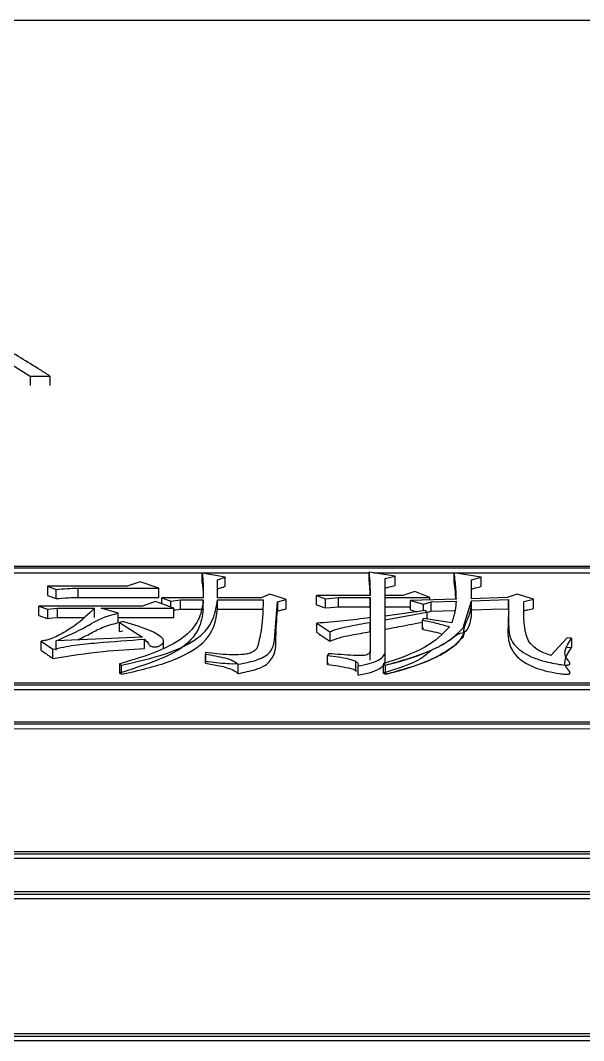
# Model space of a CAD drawing. Header units: millimetres. Extents: x 2136 to 4572, y 748 to 2471.
# Drawn here: x 2829.67 to 2835.26, y 2280.55 to 2290.67 of the extents above; entities that cross this region are included whole.
import ezdxf

# ---------------------------------------------------------------- set-up
doc = ezdxf.new("R2010")
doc.units = ezdxf.units.MM

msp = doc.modelspace()

# ---------------------------------------------------------------- linework, layer by layer
at = {"color": 7, "linetype": 'Continuous', "lineweight": 25}
for p, q in [((2846.594, 2290.672), (2809.594, 2290.674)), ((2829.475, 2287.33), (2829.77, 2287.145)), ((2829.77, 2287.145), (2829.966, 2287.145)), ((2829.966, 2287.145), (2829.966, 2287.051)), ((2844.395, 2285.256), (2822.412, 2285.256)), ((2844.345, 2285.238), (2822.462, 2285.239)), ((2828.22, 2285.193), (2833.134, 2285.193)), ((2831.706, 2285.15), (2831.479, 2285.188)), ((2831.479, 2285.096), (2831.479, 2285.188)), ((2831.63, 2285.124), (2831.706, 2285.15)), ((2831.63, 2284.943), (2831.63, 2285.124)), ((2831.63, 2285.031), (2831.63, 2285.124)), ((2831.706, 2285.058), (2831.706, 2285.15)), ((2833.393, 2285.158), (2833.134, 2285.2)), ((2833.134, 2285.107), (2833.134, 2285.2)), ((2833.178, 2285.193), (2838.629, 2285.192)), ((2833.296, 2285.135), (2833.393, 2285.158)), ((2833.296, 2284.966), (2833.296, 2285.135)), ((2833.296, 2285.134), (2833.296, 2285.135)), ((2833.393, 2285.066), (2833.393, 2285.158)), ((2834.248, 2285.15), (2833.977, 2285.192)), ((2833.977, 2285.192), (2833.977, 2285.1)), ((2834.15, 2285.123), (2834.248, 2285.15)), ((2834.15, 2284.935), (2834.15, 2285.123)), ((2834.15, 2285.123), (2834.15, 2285.123)), ((2834.248, 2285.058), (2834.248, 2285.15)), ((2829.943, 2285.058), (2829.943, 2284.966)), ((2829.943, 2285.058), (2830.029, 2285.028)), ((2830.732, 2285.058), (2829.943, 2285.058)), ((2830.029, 2284.936), (2830.029, 2285.028)), ((2830.245, 2284.947), (2830.245, 2285.039)), ((2830.245, 2285.039), (2831.046, 2285.039)), ((2830.862, 2285.104), (2830.732, 2285.058)), ((2831.046, 2285.039), (2830.862, 2285.104)), ((2831.046, 2284.947), (2831.046, 2285.039)), ((2831.63, 2284.943), (2831.63, 2285.031)), ((2833.296, 2284.966), (2833.296, 2285.043)), ((2834.15, 2284.936), (2834.15, 2285.031)), ((2830.245, 2284.947), (2831.046, 2284.947)), ((2831.078, 2284.943), (2831.165, 2284.912)), ((2831.489, 2284.943), (2831.078, 2284.943)), ((2831.078, 2284.884), (2831.078, 2284.943)), ((2831.165, 2284.912), (2831.262, 2284.923)), ((2831.262, 2284.923), (2831.489, 2284.923)), ((2831.262, 2284.831), (2831.262, 2284.923)), ((2831.489, 2284.831), (2831.489, 2284.923)), ((2832.063, 2284.943), (2831.63, 2284.943)), ((2831.63, 2284.831), (2831.63, 2284.923)), ((2831.63, 2284.923), (2832.084, 2284.923)), ((2832.149, 2284.981), (2832.063, 2284.943)), ((2832.312, 2284.927), (2832.149, 2284.981)), ((2832.225, 2284.904), (2832.312, 2284.927)), ((2832.312, 2284.835), (2832.312, 2284.927)), ((2832.614, 2284.966), (2832.701, 2284.935)), ((2833.144, 2284.966), (2832.614, 2284.966)), ((2832.614, 2284.874), (2832.614, 2284.966)), ((2832.701, 2284.935), (2832.831, 2284.947)), ((2832.701, 2284.843), (2832.701, 2284.935)), ((2832.831, 2284.947), (2833.144, 2284.947)), ((2832.831, 2284.855), (2832.831, 2284.947)), ((2833.144, 2284.947), (2833.144, 2284.748)), ((2833.144, 2284.855), (2833.144, 2284.947)), ((2833.469, 2284.966), (2833.296, 2284.966)), ((2833.296, 2284.874), (2833.296, 2284.966)), ((2833.296, 2284.947), (2833.739, 2284.947)), ((2833.296, 2284.763), (2833.296, 2284.947)), ((2833.296, 2284.855), (2833.296, 2284.947)), ((2833.588, 2285.008), (2833.469, 2284.966)), ((2833.999, 2284.931), (2833.545, 2284.916)), ((2833.545, 2284.916), (2833.675, 2284.881)), ((2833.545, 2284.824), (2833.545, 2284.916)), ((2833.739, 2284.947), (2833.588, 2285.008)), ((2833.739, 2284.922), (2833.739, 2284.947)), ((2834.069, 2284.647), (2834.15, 2284.915)), ((2834.507, 2284.946), (2834.15, 2284.935)), ((2834.15, 2284.915), (2834.518, 2284.927)), ((2834.15, 2284.824), (2834.15, 2284.915)), ((2834.15, 2284.915), (2834.15, 2284.915)), ((2834.605, 2284.981), (2834.507, 2284.946)), ((2834.518, 2284.835), (2834.518, 2284.927)), ((2834.767, 2284.931), (2834.605, 2284.981)), ((2834.67, 2284.908), (2834.767, 2284.931)), ((2834.767, 2284.839), (2834.767, 2284.931)), ((2829.856, 2284.861), (2829.943, 2284.83)), ((2830.884, 2284.861), (2829.856, 2284.861)), ((2829.856, 2284.769), (2829.856, 2284.861)), ((2829.943, 2284.83), (2830.04, 2284.842)), ((2829.943, 2284.83), (2829.943, 2284.738)), ((2830.04, 2284.842), (2830.408, 2284.842)), ((2830.04, 2284.75), (2830.04, 2284.842)), ((2830.408, 2284.75), (2830.408, 2284.842)), ((2830.473, 2284.842), (2831.197, 2284.842)), ((2830.645, 2284.791), (2830.473, 2284.842)), ((2831.013, 2284.908), (2830.884, 2284.861)), ((2831.197, 2284.842), (2831.013, 2284.908)), ((2831.165, 2284.853), (2831.165, 2284.912)), ((2831.197, 2284.75), (2831.197, 2284.842)), ((2831.262, 2284.831), (2831.489, 2284.831)), ((2831.63, 2284.831), (2832.084, 2284.831)), ((2832.225, 2284.904), (2832.225, 2284.812)), ((2832.831, 2284.855), (2833.144, 2284.855)), ((2833.144, 2284.855), (2833.144, 2284.656)), ((2833.296, 2284.855), (2833.545, 2284.855)), ((2833.696, 2284.818), (2833.296, 2284.763)), ((2833.675, 2284.881), (2833.75, 2284.904)), ((2833.675, 2284.815), (2833.675, 2284.881)), ((2833.707, 2284.802), (2833.696, 2284.818)), ((2833.75, 2284.904), (2833.999, 2284.912)), ((2833.75, 2284.812), (2833.75, 2284.904)), ((2833.75, 2284.812), (2833.988, 2284.819)), ((2834.519, 2284.859), (2834.518, 2284.859)), ((2830.04, 2284.75), (2830.304, 2284.75)), ((2830.645, 2284.699), (2830.645, 2284.791)), ((2830.645, 2284.75), (2831.197, 2284.75)), ((2833.296, 2284.724), (2833.707, 2284.802)), ((2833.296, 2284.672), (2833.296, 2284.763)), ((2833.296, 2284.413), (2833.296, 2284.724)), ((2833.296, 2284.723), (2833.296, 2284.724)), ((2833.675, 2284.74), (2833.664, 2284.724)), ((2833.664, 2284.632), (2833.664, 2284.724)), ((2833.956, 2284.696), (2833.675, 2284.74)), ((2833.707, 2284.802), (2833.707, 2284.735)), ((2834.517, 2284.755), (2834.517, 2284.662)), ((2830.689, 2284.708), (2830.656, 2284.7)), ((2830.656, 2284.7), (2830.884, 2284.554)), ((2830.656, 2284.609), (2830.656, 2284.7)), ((2830.656, 2284.609), (2830.689, 2284.617)), ((2832.615, 2284.692), (2832.744, 2284.605)), ((2832.615, 2284.601), (2832.615, 2284.692)), ((2833.144, 2284.7), (2833.144, 2284.417)), ((2833.144, 2284.609), (2833.144, 2284.7)), ((2833.296, 2284.322), (2833.296, 2284.632)), ((2833.664, 2284.632), (2833.675, 2284.648)), ((2834.069, 2284.555), (2834.086, 2284.611)), ((2829.878, 2284.422), (2829.878, 2284.514)), ((2829.878, 2284.514), (2829.996, 2284.434)), ((2830.884, 2284.554), (2830.029, 2284.518)), ((2830.029, 2284.426), (2830.029, 2284.518)), ((2830.905, 2284.442), (2830.905, 2284.534)), ((2831.094, 2284.447), (2831.094, 2284.514)), ((2832.744, 2284.605), (2832.744, 2284.514)), ((2833.144, 2284.609), (2833.144, 2284.402)), ((2835.102, 2284.546), (2834.94, 2284.373)), ((2835.146, 2284.542), (2835.102, 2284.546)), ((2835.146, 2284.542), (2835.146, 2284.45)), ((2829.996, 2284.343), (2829.996, 2284.434)), ((2833.144, 2284.326), (2833.144, 2284.417)), ((2833.296, 2284.322), (2833.296, 2284.413)), ((2835.102, 2284.454), (2835.146, 2284.45)), ((2831.511, 2284.401), (2831.511, 2284.31)), ((2831.511, 2284.294), (2831.511, 2284.385)), ((2831.511, 2284.294), (2831.511, 2284.31)), ((2832.733, 2284.389), (2832.723, 2284.373)), ((2832.723, 2284.282), (2832.723, 2284.373)), ((2833.004, 2284.22), (2833.004, 2284.311)), ((2830.656, 2284.288), (2830.656, 2284.197)), ((2830.656, 2284.288), (2830.678, 2284.276)), ((2830.678, 2284.185), (2830.678, 2284.276)), ((2831.836, 2284.193), (2831.836, 2284.284)), ((2832.723, 2284.282), (2832.733, 2284.298)), ((2833.025, 2284.177), (2833.025, 2284.268)), ((2833.274, 2284.288), (2833.274, 2284.197)), ((2833.274, 2284.288), (2833.296, 2284.276)), ((2833.296, 2284.276), (2833.296, 2284.185)), ((2830.678, 2284.185), (2830.656, 2284.197)), ((2833.296, 2284.185), (2833.274, 2284.197)), ((2822.412, 2284.081), (2844.396, 2284.08)), ((2822.412, 2284.035), (2844.396, 2284.034)), ((2822.462, 2284.1), (2844.346, 2284.099)), ((2844.346, 2283.71), (2822.363, 2283.711)), ((2844.296, 2283.691), (2822.412, 2283.691)), ((2822.412, 2283.646), (2844.296, 2283.645)), ((2822.363, 2282.404), (2844.346, 2282.404)), ((2822.413, 2282.425), (2844.296, 2282.425)), ((2822.363, 2282.36), (2844.346, 2282.359)), ((2844.396, 2282.025), (2822.413, 2282.025)), ((2822.463, 2282.004), (2844.346, 2282.003)), ((2822.463, 2281.96), (2844.346, 2281.959)), ((2822.413, 2280.594), (2844.396, 2280.593)), ((2844.346, 2280.616), (2822.463, 2280.617)), ((2822.413, 2280.551), (2844.396, 2280.55))]:
    msp.add_line(p, q, dxfattribs=at)
at = {"color": 7, "linetype": 'Continuous', "lineweight": 25, "flags": 128}
for points in [[(2829.77, 2287.145), (2829.77, 2287.122), (2829.77, 2287.098), (2829.77, 2287.051)], [(2831.197, 2284.824), (2831.214, 2284.826), (2831.238, 2284.829), (2831.262, 2284.831)], [(2832.701, 2284.843), (2832.75, 2284.847), (2832.79, 2284.851), (2832.831, 2284.855)], [(2834.15, 2284.824), (2834.25, 2284.827), (2834.35, 2284.83), (2834.518, 2284.835)], [(2829.943, 2284.738), (2829.991, 2284.744), (2830.04, 2284.75)]]:
    msp.add_lwpolyline(points, dxfattribs=at)
at = {"color": 7, "linetype": 'Continuous', "lineweight": 25}
for points, knots in [([(2829.966, 2287.145), (2829.934, 2287.166), (2829.773, 2287.266), (2829.465, 2287.456), (2829.19, 2287.62), (2829.043, 2287.707)], [0, 0, 0, 0, 0.104313, 0.521568, 1, 1, 1, 1]), ([(2831.479, 2285.188), (2831.483, 2285.141), (2831.489, 2285.06), (2831.489, 2284.978), (2831.489, 2284.943)], [0, 0, 0, 0, 0.5756678, 1, 1, 1, 1]), ([(2833.134, 2285.2), (2833.137, 2285.158), (2833.144, 2285.08), (2833.144, 2285.002), (2833.144, 2284.966)], [0, 0, 0, 0, 0.5442719, 1, 1, 1, 1]), ([(2833.977, 2285.192), (2833.983, 2285.139), (2833.993, 2285.052), (2833.997, 2284.965), (2833.999, 2284.931)], [0, 0, 0, 0, 0.617116, 1, 1, 1, 1]), ([(2830.029, 2285.028), (2830.065, 2285.031), (2830.136, 2285.038), (2830.209, 2285.039), (2830.245, 2285.039)], [0, 0, 0, 0, 0.498867, 1, 1, 1, 1]), ([(2831.479, 2285.096), (2831.482, 2285.055), (2831.487, 2285.005), (2831.488, 2284.954), (2831.488, 2284.946)], [0, 0, 0, 0, 0.82802, 1, 1, 1, 1]), ([(2831.63, 2285.031), (2831.636, 2285.034), (2831.649, 2285.038), (2831.668, 2285.045), (2831.687, 2285.051), (2831.699, 2285.056), (2831.706, 2285.058)], [0, 0, 0, 0, 0.25, 0.5, 0.75, 1, 1, 1, 1]), ([(2833.134, 2285.107), (2833.137, 2285.076), (2833.141, 2285.029), (2833.142, 2284.981), (2833.143, 2284.966)], [0, 0, 0, 0, 0.675043, 1, 1, 1, 1]), ([(2833.296, 2285.043), (2833.31, 2285.046), (2833.334, 2285.052), (2833.366, 2285.059), (2833.384, 2285.064), (2833.393, 2285.066)], [0, 0, 0, 0, 0.439881, 0.71994, 1, 1, 1, 1]), ([(2833.977, 2285.1), (2833.981, 2285.069), (2833.988, 2285.013), (2833.992, 2284.956), (2833.994, 2284.931)], [0, 0, 0, 0, 0.550115, 1, 1, 1, 1]), ([(2834.15, 2285.031), (2834.164, 2285.035), (2834.187, 2285.041), (2834.22, 2285.05), (2834.238, 2285.055), (2834.248, 2285.058)], [0, 0, 0, 0, 0.420135, 0.710067, 1, 1, 1, 1]), ([(2829.943, 2284.966), (2829.955, 2284.962), (2829.976, 2284.955), (2830.004, 2284.945), (2830.021, 2284.939), (2830.029, 2284.936)], [0, 0, 0, 0, 0.428609, 0.7143039, 1, 1, 1, 1]), ([(2830.029, 2284.936), (2830.069, 2284.94), (2830.14, 2284.946), (2830.213, 2284.947), (2830.245, 2284.947)], [0, 0, 0, 0, 0.558823, 1, 1, 1, 1]), ([(2831.489, 2284.923), (2831.481, 2284.863), (2831.463, 2284.742), (2831.332, 2284.561), (2831.045, 2284.404), (2830.787, 2284.327), (2830.656, 2284.288)], [0, 0, 0, 0, 0.244354, 0.489935, 0.74136, 1, 1, 1, 1]), ([(2830.678, 2284.276), (2830.829, 2284.31), (2831.125, 2284.378), (2831.462, 2284.538), (2831.601, 2284.732), (2831.62, 2284.86), (2831.63, 2284.923)], [0, 0, 0, 0, 0.260193, 0.511851, 0.756551, 1, 1, 1, 1]), ([(2832.084, 2284.923), (2832.08, 2284.807), (2832.076, 2284.661), (2832.036, 2284.492), (2832.021, 2284.43), (2831.966, 2284.398), (2831.92, 2284.386), (2831.846, 2284.377), (2831.704, 2284.377), (2831.588, 2284.391), (2831.511, 2284.401)], [0, 0, 0, 0, 0.489896, 0.610272, 0.706493, 0.735858, 0.765559, 0.797173, 0.865064, 1, 1, 1, 1]), ([(2834.073, 2284.601), (2834.075, 2284.615), (2834.08, 2284.643), (2834.104, 2284.721), (2834.138, 2284.773), (2834.148, 2284.853), (2834.15, 2284.897), (2834.15, 2284.911), (2834.15, 2284.915)], [0, 0, 0, 0, 0.068352, 0.139472, 0.508143, 0.851675, 0.94747, 1, 1, 1, 1]), ([(2834.518, 2284.927), (2834.518, 2284.843), (2834.518, 2284.697), (2834.527, 2284.521), (2834.635, 2284.419), (2834.727, 2284.364), (2834.855, 2284.316), (2834.982, 2284.289), (2835.076, 2284.276), (2835.109, 2284.277), (2835.118, 2284.279), (2835.123, 2284.281), (2835.127, 2284.283), (2835.131, 2284.29), (2835.127, 2284.3), (2835.113, 2284.321), (2835.08, 2284.358), (2835.075, 2284.437), (2835.118, 2284.5), (2835.146, 2284.542)], [0, 0, 0, 0, 0.249545, 0.436315, 0.501271, 0.564646, 0.626364, 0.704484, 0.733965, 0.739063, 0.743353, 0.745337, 0.747325, 0.751675, 0.763079, 0.778003, 0.812665, 0.875175, 1, 1, 1, 1]), ([(2830.408, 2284.842), (2830.347, 2284.781), (2830.255, 2284.689), (2830.083, 2284.587), (2829.976, 2284.531), (2829.898, 2284.517), (2829.878, 2284.514)], [0, 0, 0, 0, 0.493221, 0.743655, 0.934367, 1, 1, 1, 1]), ([(2831.489, 2284.831), (2831.48, 2284.764), (2831.46, 2284.629), (2831.249, 2284.384), (2830.883, 2284.269), (2830.656, 2284.197)], [0, 0, 0, 0, 0.274345, 0.550604, 1, 1, 1, 1]), ([(2830.678, 2284.185), (2830.847, 2284.224), (2831.177, 2284.3), (2831.584, 2284.527), (2831.613, 2284.717), (2831.63, 2284.831)], [0, 0, 0, 0, 0.291461, 0.571537, 1, 1, 1, 1]), ([(2831.836, 2284.284), (2831.904, 2284.297), (2832.004, 2284.317), (2832.104, 2284.362), (2832.192, 2284.441), (2832.204, 2284.629), (2832.217, 2284.794), (2832.225, 2284.904)], [0, 0, 0, 0, 0.132838, 0.196641, 0.258559, 0.505709, 1, 1, 1, 1]), ([(2831.836, 2284.193), (2831.895, 2284.205), (2831.995, 2284.224), (2832.107, 2284.27), (2832.214, 2284.378), (2832.205, 2284.566), (2832.218, 2284.727), (2832.225, 2284.812)], [0, 0, 0, 0, 0.117242, 0.195683, 0.274072, 0.616161, 1, 1, 1, 1]), ([(2832.225, 2284.812), (2832.239, 2284.816), (2832.268, 2284.824), (2832.297, 2284.831), (2832.312, 2284.835)], [0, 0, 0, 0, 0.5, 1, 1, 1, 1]), ([(2832.614, 2284.874), (2832.627, 2284.87), (2832.647, 2284.862), (2832.676, 2284.852), (2832.693, 2284.846), (2832.701, 2284.843)], [0, 0, 0, 0, 0.4286115, 0.7143059, 1, 1, 1, 1]), ([(2833.545, 2284.824), (2833.559, 2284.82), (2833.58, 2284.814), (2833.602, 2284.808), (2833.61, 2284.806)], [0, 0, 0, 0, 0.643901, 1, 1, 1, 1]), ([(2833.707, 2284.799), (2833.709, 2284.799), (2833.723, 2284.804), (2833.738, 2284.808), (2833.75, 2284.812)], [0, 0, 0, 0, 0.125351, 1, 1, 1, 1]), ([(2833.999, 2284.912), (2833.997, 2284.881), (2833.991, 2284.81), (2833.968, 2284.738), (2833.956, 2284.696)], [0, 0, 0, 0, 0.426568, 1, 1, 1, 1]), ([(2834.15, 2284.824), (2834.15, 2284.822), (2834.15, 2284.81), (2834.148, 2284.765), (2834.141, 2284.701), (2834.107, 2284.618), (2834.085, 2284.607), (2834.073, 2284.601)], [0, 0, 0, 0, 0.0144486, 0.1335513, 0.4957535, 0.7437002, 1, 1, 1, 1]), ([(2834.518, 2284.835), (2834.518, 2284.79), (2834.517, 2284.654), (2834.5, 2284.477), (2834.634, 2284.322), (2834.795, 2284.239), (2834.962, 2284.2), (2835.069, 2284.186), (2835.1, 2284.186), (2835.114, 2284.187), (2835.122, 2284.189), (2835.128, 2284.193), (2835.131, 2284.2), (2835.121, 2284.224), (2835.08, 2284.262), (2835.075, 2284.345), (2835.116, 2284.407), (2835.146, 2284.45)], [0, 0, 0, 0, 0.135472, 0.406763, 0.50628, 0.604985, 0.704283, 0.727912, 0.736946, 0.74078, 0.744655, 0.748047, 0.752351, 0.764139, 0.816594, 0.869623, 1, 1, 1, 1]), ([(2834.94, 2284.373), (2834.915, 2284.38), (2834.866, 2284.395), (2834.793, 2284.435), (2834.707, 2284.512), (2834.668, 2284.678), (2834.669, 2284.816), (2834.67, 2284.908)], [0, 0, 0, 0, 0.065694, 0.129902, 0.255713, 0.503859, 1, 1, 1, 1]), ([(2834.67, 2284.816), (2834.684, 2284.819), (2834.707, 2284.825), (2834.74, 2284.833), (2834.758, 2284.837), (2834.767, 2284.839)], [0, 0, 0, 0, 0.44, 0.72, 1, 1, 1, 1]), ([(2829.856, 2284.769), (2829.868, 2284.765), (2829.889, 2284.758), (2829.918, 2284.747), (2829.934, 2284.741), (2829.943, 2284.738)], [0, 0, 0, 0, 0.428613, 0.714306, 1, 1, 1, 1]), ([(2830.029, 2284.518), (2830.132, 2284.563), (2830.312, 2284.643), (2830.479, 2284.751), (2830.612, 2284.783), (2830.645, 2284.791)], [0, 0, 0, 0, 0.498749, 0.872406, 1, 1, 1, 1]), ([(2833.144, 2284.748), (2833.058, 2284.735), (2832.885, 2284.711), (2832.705, 2284.699), (2832.615, 2284.692)], [0, 0, 0, 0, 0.499593, 1, 1, 1, 1]), ([(2833.664, 2284.724), (2833.711, 2284.714), (2833.806, 2284.694), (2833.892, 2284.669), (2833.934, 2284.657)], [0, 0, 0, 0, 0.507162, 1, 1, 1, 1]), ([(2830.237, 2284.526), (2830.278, 2284.546), (2830.364, 2284.586), (2830.477, 2284.652), (2830.589, 2284.683), (2830.645, 2284.699)], [0, 0, 0, 0, 0.319596, 0.657164, 1, 1, 1, 1]), ([(2830.905, 2284.534), (2830.92, 2284.517), (2830.938, 2284.497), (2830.956, 2284.471), (2830.972, 2284.462), (2830.987, 2284.458), (2830.996, 2284.456), (2831.005, 2284.456), (2831.018, 2284.457), (2831.038, 2284.461), (2831.059, 2284.47), (2831.085, 2284.485), (2831.095, 2284.507), (2831.095, 2284.533), (2831.001, 2284.616), (2830.836, 2284.665), (2830.689, 2284.708)], [0, 0, 0, 0, 0.122721, 0.15416, 0.184961, 0.198897, 0.205533, 0.212114, 0.225991, 0.241808, 0.277356, 0.311034, 0.368969, 0.430506, 0.491702, 1, 1, 1, 1]), ([(2832.744, 2284.605), (2832.755, 2284.612), (2832.778, 2284.624), (2832.844, 2284.641), (2832.963, 2284.669), (2833.072, 2284.688), (2833.144, 2284.7)], [0, 0, 0, 0, 0.120416, 0.244636, 0.495058, 1, 1, 1, 1]), ([(2833.934, 2284.657), (2833.864, 2284.585), (2833.723, 2284.44), (2833.425, 2284.339), (2833.274, 2284.288)], [0, 0, 0, 0, 0.492671, 1, 1, 1, 1]), ([(2833.296, 2284.632), (2833.357, 2284.644), (2833.456, 2284.663), (2833.578, 2284.686), (2833.64, 2284.698), (2833.664, 2284.703)], [0, 0, 0, 0, 0.4959559, 0.8067962, 1, 1, 1, 1]), ([(2833.296, 2284.276), (2833.459, 2284.321), (2833.701, 2284.389), (2833.947, 2284.524), (2834.026, 2284.603), (2834.069, 2284.647)], [0, 0, 0, 0, 0.480373, 0.715158, 1, 1, 1, 1]), ([(2833.664, 2284.632), (2833.694, 2284.626), (2833.756, 2284.613), (2833.819, 2284.598), (2833.85, 2284.589), (2833.852, 2284.589)], [0, 0, 0, 0, 0.472115, 0.967418, 1, 1, 1, 1]), ([(2829.996, 2284.434), (2830.066, 2284.448), (2830.205, 2284.478), (2830.516, 2284.505), (2830.749, 2284.522), (2830.905, 2284.534)], [0, 0, 0, 0, 0.246072, 0.496734, 1, 1, 1, 1]), ([(2832.615, 2284.601), (2832.632, 2284.589), (2832.662, 2284.569), (2832.705, 2284.54), (2832.731, 2284.523), (2832.744, 2284.514)], [0, 0, 0, 0, 0.4031195, 0.7015597, 1, 1, 1, 1]), ([(2832.744, 2284.514), (2832.775, 2284.526), (2832.836, 2284.551), (2832.978, 2284.579), (2833.081, 2284.597), (2833.144, 2284.609)], [0, 0, 0, 0, 0.2729687, 0.5543374, 1, 1, 1, 1]), ([(2834.078, 2284.6), (2834.052, 2284.552), (2834.026, 2284.504), (2833.988, 2284.473), (2833.922, 2284.422), (2833.763, 2284.328), (2833.531, 2284.245), (2833.367, 2284.201), (2833.314, 2284.189), (2833.296, 2284.185)], [0, 0, 0, 0, 0.172585, 0.175983, 0.205093, 0.521257, 0.851512, 0.949107, 1, 1, 1, 1]), ([(2833.296, 2284.276), (2833.313, 2284.28), (2833.483, 2284.32), (2833.713, 2284.397), (2833.895, 2284.497), (2833.965, 2284.546), (2833.986, 2284.563), (2833.992, 2284.567), (2834.026, 2284.594), (2834.052, 2284.597), (2834.078, 2284.6)], [0, 0, 0, 0, 0.048659, 0.478007, 0.711563, 0.794803, 0.817387, 0.823945, 0.827352, 1, 1, 1, 1]), ([(2833.296, 2284.185), (2833.459, 2284.23), (2833.701, 2284.298), (2833.947, 2284.432), (2834.026, 2284.512), (2834.069, 2284.555)], [0, 0, 0, 0, 0.480491, 0.715254, 1, 1, 1, 1]), ([(2829.878, 2284.422), (2829.895, 2284.411), (2829.924, 2284.391), (2829.963, 2284.365), (2829.985, 2284.35), (2829.996, 2284.343)], [0, 0, 0, 0, 0.442564, 0.721282, 1, 1, 1, 1]), ([(2829.996, 2284.343), (2830.16, 2284.368), (2830.455, 2284.415), (2830.767, 2284.434), (2830.905, 2284.442)], [0, 0, 0, 0, 0.5559142, 1, 1, 1, 1]), ([(2833.145, 2284.417), (2833.144, 2284.409), (2833.143, 2284.398), (2833.125, 2284.383), (2833.102, 2284.375), (2833.074, 2284.37), (2833.032, 2284.37), (2832.918, 2284.375), (2832.815, 2284.383), (2832.733, 2284.389)], [0, 0, 0, 0, 0.116135, 0.174978, 0.235386, 0.296971, 0.360825, 0.490326, 1, 1, 1, 1]), ([(2833.025, 2284.268), (2833.063, 2284.275), (2833.137, 2284.289), (2833.228, 2284.322), (2833.287, 2284.366), (2833.293, 2284.397), (2833.296, 2284.413)], [0, 0, 0, 0, 0.2601448, 0.513561, 0.7588753, 1, 1, 1, 1]), ([(2833.758, 2284.427), (2833.724, 2284.397), (2833.62, 2284.303), (2833.414, 2284.24), (2833.274, 2284.197)], [0, 0, 0, 0, 0.323931, 1, 1, 1, 1]), ([(2831.511, 2284.401), (2831.511, 2284.398), (2831.511, 2284.393), (2831.511, 2284.387), (2831.511, 2284.385)], [0, 0, 0, 0, 0.56, 1, 1, 1, 1]), ([(2831.511, 2284.385), (2831.577, 2284.374), (2831.675, 2284.357), (2831.787, 2284.322), (2831.82, 2284.296), (2831.836, 2284.284)], [0, 0, 0, 0, 0.509707, 0.758863, 1, 1, 1, 1]), ([(2831.829, 2284.288), (2831.795, 2284.287), (2831.724, 2284.286), (2831.62, 2284.301), (2831.547, 2284.307), (2831.511, 2284.31)], [0, 0, 0, 0, 0.311718, 0.656171, 1, 1, 1, 1]), ([(2832.723, 2284.373), (2832.795, 2284.364), (2832.884, 2284.353), (2832.975, 2284.327), (2833.01, 2284.31), (2833.031, 2284.289), (2833.027, 2284.275), (2833.025, 2284.268)], [0, 0, 0, 0, 0.513521, 0.639448, 0.762318, 0.88191, 1, 1, 1, 1]), ([(2833.025, 2284.177), (2833.068, 2284.185), (2833.15, 2284.2), (2833.241, 2284.238), (2833.289, 2284.28), (2833.294, 2284.308), (2833.296, 2284.322)], [0, 0, 0, 0, 0.290992, 0.572857, 0.787844, 1, 1, 1, 1]), ([(2831.511, 2284.294), (2831.556, 2284.287), (2831.631, 2284.275), (2831.724, 2284.251), (2831.795, 2284.226), (2831.822, 2284.204), (2831.836, 2284.193)], [0, 0, 0, 0, 0.348073, 0.570364, 0.788384, 1, 1, 1, 1]), ([(2832.723, 2284.282), (2832.792, 2284.273), (2832.897, 2284.26), (2832.998, 2284.23), (2833.011, 2284.215), (2833.011, 2284.215)], [0, 0, 0, 0, 0.659998, 0.98999, 1, 1, 1, 1])]:
    msp.add_open_spline(points, degree=3, knots=knots, dxfattribs=at)

doc.saveas('drawing.dxf')
